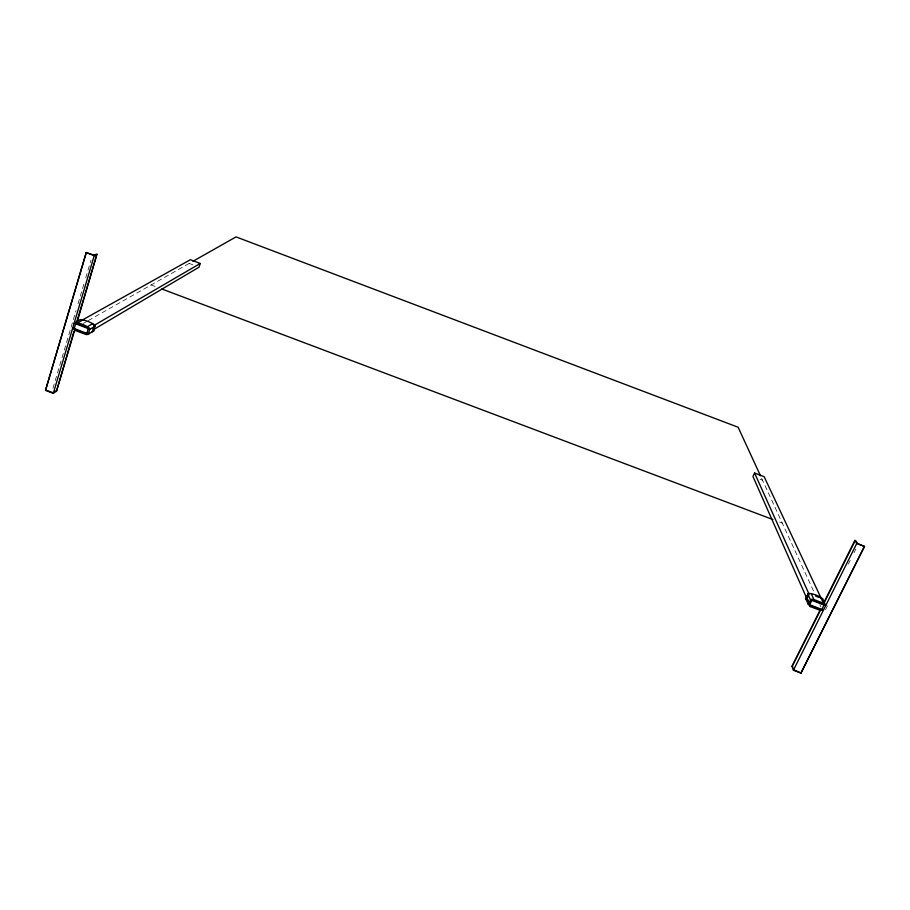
<?xml version="1.0" encoding="UTF-8"?>
<svg xmlns="http://www.w3.org/2000/svg" width="910" height="910" viewBox="0 0 910 910"><rect width="100%" height="100%" fill="white"/><g stroke="black" fill="none" stroke-linecap="round" stroke-linejoin="round"><path stroke-width="0.68" stroke-dasharray="4.55 3.41" d="M52.962 388.263L76.019 310.583M78.044 303.781L84.107 283.34M85.733 277.891L90.989 260.169M825.518 609.7L827.417 605.912M848.313 564.132L850.213 560.332M854.012 552.734L855.923 548.935M83.322 323.38L87.019 321.287M88.247 320.593L191.76 261.966M151.174 284.955L155.155 286.457M779.608 522.078L782.259 523.079M760.123 479.263L762.512 480.184M189.212 263.411L192.886 264.833M761.67 478.353L814.541 593.161M819.83 604.649L820.945 607.072"/><path stroke-width="1.36" d="M75.064 328.874L56.488 391.22L53.292 393.359L45.5 390.39L86.2 252.57L93.423 254.948L96.938 254.208L77.077 322.095M45.5 390.39L86.325 252.514M53.292 393.359L94.231 255.653L97.268 254.334M74.222 328.544L75.644 323.755L77.339 323.607L88.213 328.01L87.064 333.458L85.369 333.606L74.506 329.215L74.222 328.544L87.064 333.458M56.488 391.22L73.926 331.467M76.758 321.981L96.528 255.562M72.732 327.975L75.268 330.535L86.689 334.687L88.543 334.015L89.794 328.373C85.676 325.2 79.955 322.97 74.768 322.629L74.154 323.186M92.308 331.775L93.741 327.043M91.967 331.558L93.798 330.899L95.038 325.314C90.966 322.174 85.312 319.956 80.194 319.626L75.246 322.595M82.275 320.058L190.395 259.703L200.211 263.479L199.017 267.187L93.548 329.613M807.75 600.577L805.566 598.188L808.433 593.32C813.392 593.673 818.92 595.72 822.799 598.814L825.688 605.651L823.482 603.228L764.15 476.703L754.583 473.018L752.957 476.51L810.423 606.617L819.967 610.269L823.493 610.053M806.317 599.895L808.603 595.458M810.423 606.617L808.216 604.206L811.117 599.28L813.915 599.565L823.482 603.228M809.65 604.752L811.834 600.35L813.597 600.236L824.073 604.479L822.06 609.507L820.297 609.609L809.832 605.378L809.65 604.752L822.06 609.507M824.085 602.158L854.899 540.404L855.718 540.767L857.698 543.497L864.5 546.5L800.937 673.104L793.406 670.238L792.007 666.427L820.308 609.711M792.007 666.427L820.615 609.837M824.392 602.272L855.218 540.517M793.406 670.238L856.742 543.52L854.899 540.404M800.937 673.104L864.42 546.375M88.543 334.015L93.798 330.899M85.369 333.606L87.485 332.355M89.988 329.249L95.231 326.167M200.211 263.479L93.764 325.609L93.48 324.938M87.451 326.679L92.718 323.63M192.988 261.272L236.031 236.896L738.135 427.245L760.487 475.805M77.555 322.891L82.935 319.888M55.26 391.027L56.17 391.095M45.636 390.299L46.558 390.367M52.553 392.528L47.855 390.868M161.798 288.97L772.965 519.564M811.834 600.35L824.255 605.105M75.644 323.755L88.497 328.681M856.742 543.52L864.5 546.5M86.2 252.57L94.231 255.653M815.61 596.073L819.159 597.426M792.314 666.552L793.054 667.11M794.396 670.079L800.88 672.945M820.342 597.881L821.252 598.45M811.208 593.604L813.915 599.565M754.583 473.018L809.138 594.366M807.727 593.82L810.401 599.792M808.08 599.929L810.753 605.958M805.566 598.188L808.216 604.206M806.988 598.735L807.17 599.349"/></g></svg>
